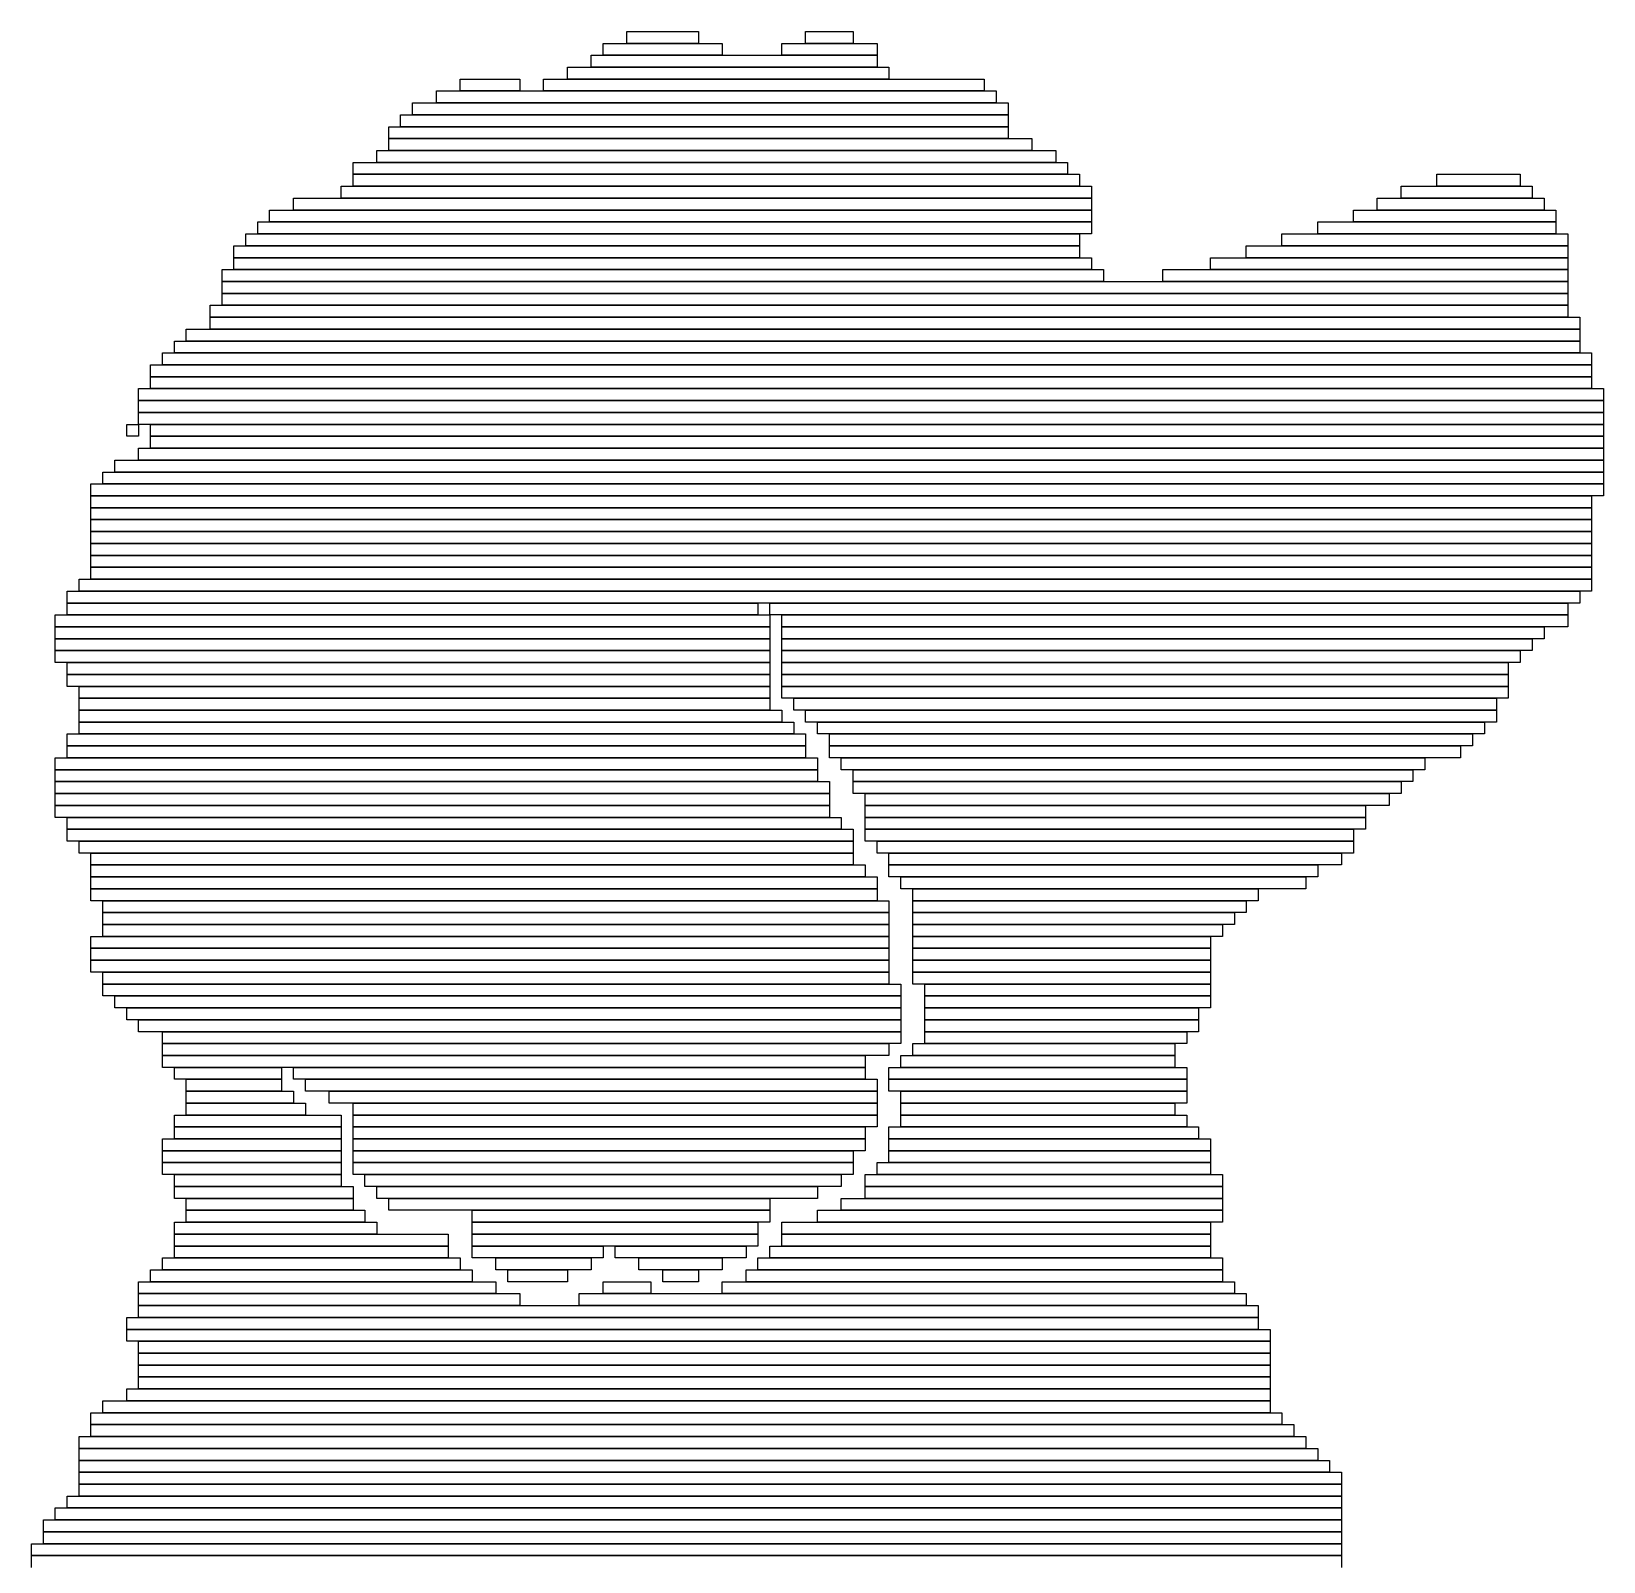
# Model space of a CAD drawing. Extents: x 417 to 587, y 336 to 686.
# Drawn here: x 455 to 587, y 557.5 to 686 of the extents above; entities that cross this region are included whole.
import ezdxf

# ---------------------------------------------------------------- set-up
doc = ezdxf.new("R2010")
doc.units = 0

msp = doc.modelspace()

# ---------------------------------------------------------------- linework, layer by layer
for p, q in [((505, 686), (511, 686)), ((505, 685), (505, 686)), ((511, 686), (511, 685)), ((520, 686), (524, 686)), ((520, 685), (520, 686)), ((524, 686), (524, 685)), ((502, 684), (526, 684)), ((502, 683), (502, 684)), ((503, 685), (513, 685)), ((503, 684), (503, 685)), ((513, 684), (503, 684)), ((511, 685), (505, 685)), ((513, 685), (513, 684)), ((518, 685), (526, 685)), ((518, 684), (518, 685)), ((526, 684), (518, 684)), ((524, 685), (520, 685)), ((526, 685), (526, 684)), ((526, 684), (526, 683)), ((500, 683), (527, 683)), ((500, 682), (500, 683)), ((526, 683), (502, 683)), ((527, 683), (527, 682)), ((491, 682), (496, 682)), ((491, 681), (491, 682)), ((496, 682), (496, 681)), ((498, 682), (535, 682)), ((498, 681), (498, 682)), ((527, 682), (500, 682)), ((535, 682), (535, 681)), ((487, 680), (537, 680)), ((487, 679), (487, 680)), ((489, 681), (536, 681)), ((489, 680), (489, 681)), ((536, 680), (489, 680)), ((496, 681), (491, 681)), ((535, 681), (498, 681)), ((536, 681), (536, 680)), ((537, 680), (537, 679)), ((486, 679), (537, 679)), ((486, 678), (486, 679)), ((537, 679), (487, 679)), ((537, 679), (537, 678)), ((485, 678), (537, 678)), ((485, 677), (485, 678)), ((537, 678), (486, 678)), ((537, 678), (537, 677)), ((484, 676), (541, 676)), ((484, 675), (484, 676)), ((537, 677), (485, 677)), ((485, 677), (539, 677)), ((485, 676), (485, 677)), ((539, 676), (485, 676)), ((539, 677), (539, 676)), ((541, 676), (541, 675)), ((482, 675), (542, 675)), ((482, 674), (482, 675)), ((541, 675), (484, 675)), ((542, 675), (542, 674)), ((542, 674), (482, 674)), ((482, 674), (543, 674)), ((482, 673), (482, 674)), ((543, 674), (543, 673)), ((573, 674), (580, 674)), ((573, 673), (573, 674)), ((580, 674), (580, 673)), ((477, 672), (544, 672)), ((477, 671), (477, 672)), ((481, 673), (544, 673)), ((481, 672), (481, 673)), ((544, 672), (481, 672)), ((543, 673), (482, 673)), ((544, 673), (544, 672)), ((544, 672), (544, 671)), ((568, 672), (582, 672)), ((568, 671), (568, 672)), ((570, 673), (581, 673)), ((570, 672), (570, 673)), ((581, 672), (570, 672)), ((580, 673), (573, 673)), ((581, 673), (581, 672)), ((582, 672), (582, 671)), ((475, 671), (544, 671)), ((475, 670), (475, 671)), ((544, 671), (477, 671)), ((544, 671), (544, 670)), ((566, 671), (583, 671)), ((566, 670), (566, 671)), ((582, 671), (568, 671)), ((583, 671), (583, 670)), ((474, 670), (544, 670)), ((474, 669), (474, 670)), ((544, 670), (475, 670)), ((544, 670), (544, 669)), ((563, 670), (583, 670)), ((563, 669), (563, 670)), ((583, 670), (566, 670)), ((583, 670), (583, 669)), ((472, 668), (543, 668)), ((472, 667), (472, 668)), ((473, 669), (543, 669)), ((473, 668), (473, 669)), ((543, 668), (473, 668)), ((544, 669), (474, 669)), ((543, 669), (543, 668)), ((543, 668), (543, 667)), ((557, 668), (584, 668)), ((557, 667), (557, 668)), ((560, 669), (584, 669)), ((560, 668), (560, 669)), ((584, 668), (560, 668)), ((583, 669), (563, 669)), ((584, 669), (584, 668)), ((584, 668), (584, 667)), ((543, 667), (472, 667)), ((472, 667), (544, 667)), ((472, 666), (472, 667)), ((544, 667), (544, 666)), ((554, 667), (584, 667)), ((554, 666), (554, 667)), ((584, 667), (557, 667)), ((584, 667), (584, 666)), ((471, 666), (545, 666)), ((471, 665), (471, 666)), ((544, 666), (472, 666)), ((545, 666), (545, 665)), ((550, 666), (584, 666)), ((550, 665), (550, 666)), ((584, 666), (554, 666)), ((584, 666), (584, 665)), ((545, 665), (471, 665)), ((471, 665), (584, 665)), ((471, 664), (471, 665)), ((584, 664), (471, 664)), ((471, 664), (584, 664)), ((471, 663), (471, 664)), ((584, 665), (550, 665)), ((584, 665), (584, 664)), ((584, 664), (584, 663)), ((470, 663), (584, 663)), ((470, 662), (470, 663)), ((584, 663), (471, 663)), ((584, 663), (584, 662)), ((584, 662), (470, 662)), ((470, 662), (585, 662)), ((470, 661), (470, 662)), ((585, 662), (585, 661)), ((467, 660), (585, 660)), ((467, 659), (467, 660)), ((468, 661), (585, 661)), ((468, 660), (468, 661)), ((585, 660), (468, 660)), ((585, 661), (470, 661)), ((585, 661), (585, 660)), ((585, 660), (585, 659)), ((466, 659), (586, 659)), ((466, 658), (466, 659)), ((585, 659), (467, 659)), ((586, 659), (586, 658)), ((465, 658), (586, 658)), ((465, 657), (465, 658)), ((586, 658), (466, 658)), ((586, 658), (586, 657)), ((586, 657), (465, 657)), ((465, 657), (586, 657)), ((465, 656), (465, 657)), ((586, 657), (586, 656)), ((464, 656), (587, 656)), ((464, 655), (464, 656)), ((587, 655), (464, 655)), ((464, 655), (587, 655)), ((464, 654), (464, 655)), ((586, 656), (465, 656)), ((587, 656), (587, 655)), ((587, 655), (587, 654)), ((587, 654), (464, 654)), ((464, 654), (587, 654)), ((464, 653), (464, 654)), ((587, 654), (587, 653)), ((463, 653), (464, 653)), ((463, 652), (463, 653)), ((587, 653), (464, 653)), ((464, 653), (464, 652)), ((465, 653), (587, 653)), ((465, 652), (465, 653)), ((587, 653), (587, 652)), ((464, 652), (463, 652)), ((464, 651), (587, 651)), ((464, 650), (464, 651)), ((587, 652), (465, 652)), ((465, 652), (587, 652)), ((465, 651), (465, 652)), ((587, 651), (465, 651)), ((587, 652), (587, 651)), ((587, 651), (587, 650)), ((462, 650), (587, 650)), ((462, 649), (462, 650)), ((587, 650), (464, 650)), ((587, 650), (587, 649)), ((461, 649), (587, 649)), ((461, 648), (461, 649)), ((587, 649), (462, 649)), ((587, 649), (587, 648)), ((460, 648), (587, 648)), ((460, 647), (460, 648)), ((587, 647), (460, 647)), ((460, 647), (586, 647)), ((460, 646), (460, 647)), ((587, 648), (461, 648)), ((586, 647), (586, 646)), ((587, 648), (587, 647)), ((586, 646), (460, 646)), ((460, 646), (586, 646)), ((460, 645), (460, 646)), ((586, 646), (586, 645)), ((586, 645), (460, 645)), ((460, 645), (586, 645)), ((460, 644), (460, 645)), ((586, 645), (586, 644)), ((586, 644), (460, 644)), ((460, 644), (586, 644)), ((460, 643), (460, 644)), ((586, 643), (460, 643)), ((460, 643), (586, 643)), ((460, 642), (460, 643)), ((586, 644), (586, 643)), ((586, 643), (586, 642)), ((586, 642), (460, 642)), ((460, 642), (586, 642)), ((460, 641), (460, 642)), ((586, 642), (586, 641)), ((586, 641), (460, 641)), ((460, 641), (586, 641)), ((460, 640), (460, 641)), ((586, 641), (586, 640)), ((458, 639), (585, 639)), ((458, 638), (458, 639)), ((459, 640), (586, 640)), ((459, 639), (459, 640)), ((586, 639), (459, 639)), ((586, 640), (460, 640)), ((585, 639), (585, 638)), ((586, 640), (586, 639)), ((585, 638), (458, 638)), ((458, 638), (516, 638)), ((458, 637), (458, 638)), ((516, 638), (516, 637)), ((517, 638), (584, 638)), ((517, 637), (517, 638)), ((584, 638), (584, 637)), ((457, 637), (517, 637)), ((457, 636), (457, 637)), ((516, 637), (458, 637)), ((584, 637), (517, 637)), ((517, 637), (517, 636)), ((518, 637), (584, 637)), ((518, 636), (518, 637)), ((584, 637), (584, 636)), ((517, 636), (457, 636)), ((457, 636), (517, 636)), ((457, 635), (457, 636)), ((517, 635), (457, 635)), ((457, 635), (517, 635)), ((457, 634), (457, 635)), ((517, 636), (517, 635)), ((517, 635), (517, 634)), ((584, 636), (518, 636)), ((518, 636), (582, 636)), ((518, 635), (518, 636)), ((582, 635), (518, 635)), ((518, 635), (581, 635)), ((518, 634), (518, 635)), ((581, 635), (581, 634)), ((582, 636), (582, 635)), ((517, 634), (457, 634)), ((457, 634), (517, 634)), ((457, 633), (457, 634)), ((517, 634), (517, 633)), ((581, 634), (518, 634)), ((518, 634), (580, 634)), ((518, 633), (518, 634)), ((580, 634), (580, 633)), ((517, 633), (457, 633)), ((458, 633), (517, 633)), ((458, 632), (458, 633)), ((517, 633), (517, 632)), ((580, 633), (518, 633)), ((518, 633), (579, 633)), ((518, 632), (518, 633)), ((579, 633), (579, 632)), ((517, 632), (458, 632)), ((458, 632), (517, 632)), ((458, 631), (458, 632)), ((517, 631), (458, 631)), ((459, 631), (517, 631)), ((459, 630), (459, 631)), ((517, 632), (517, 631)), ((517, 631), (517, 630)), ((579, 632), (518, 632)), ((518, 632), (579, 632)), ((518, 631), (518, 632)), ((579, 631), (518, 631)), ((518, 631), (579, 631)), ((518, 630), (518, 631)), ((579, 632), (579, 631)), ((579, 631), (579, 630)), ((517, 630), (459, 630)), ((459, 630), (517, 630)), ((459, 629), (459, 630)), ((517, 630), (517, 629)), ((579, 630), (518, 630)), ((519, 630), (578, 630)), ((519, 629), (519, 630)), ((578, 630), (578, 629)), ((517, 629), (459, 629)), ((459, 629), (518, 629)), ((459, 628), (459, 629)), ((518, 629), (518, 628)), ((578, 629), (519, 629)), ((520, 629), (578, 629)), ((520, 628), (520, 629)), ((578, 629), (578, 628)), ((458, 627), (520, 627)), ((458, 626), (458, 627)), ((518, 628), (459, 628)), ((459, 628), (519, 628)), ((459, 627), (459, 628)), ((519, 627), (459, 627)), ((519, 628), (519, 627)), ((578, 628), (520, 628)), ((520, 627), (520, 626)), ((521, 628), (577, 628)), ((521, 627), (521, 628)), ((577, 627), (521, 627)), ((522, 627), (576, 627)), ((522, 626), (522, 627)), ((576, 627), (576, 626)), ((577, 628), (577, 627)), ((520, 626), (458, 626)), ((458, 626), (520, 626)), ((458, 625), (458, 626)), ((520, 626), (520, 625)), ((576, 626), (522, 626)), ((522, 626), (575, 626)), ((522, 625), (522, 626)), ((575, 626), (575, 625)), ((457, 625), (521, 625)), ((457, 624), (457, 625)), ((520, 625), (458, 625)), ((521, 625), (521, 624)), ((575, 625), (522, 625)), ((523, 625), (572, 625)), ((523, 624), (523, 625)), ((572, 625), (572, 624)), ((521, 624), (457, 624)), ((457, 624), (521, 624)), ((457, 623), (457, 624)), ((521, 624), (521, 623)), ((572, 624), (523, 624)), ((524, 624), (571, 624)), ((524, 623), (524, 624)), ((571, 624), (571, 623)), ((521, 623), (457, 623)), ((457, 623), (522, 623)), ((457, 622), (457, 623)), ((522, 622), (457, 622)), ((457, 622), (522, 622)), ((457, 621), (457, 622)), ((522, 623), (522, 622)), ((522, 622), (522, 621)), ((571, 623), (524, 623)), ((524, 623), (570, 623)), ((524, 622), (524, 623)), ((570, 622), (524, 622)), ((525, 622), (569, 622)), ((525, 621), (525, 622)), ((569, 622), (569, 621)), ((570, 623), (570, 622)), ((522, 621), (457, 621)), ((457, 621), (522, 621)), ((457, 620), (457, 621)), ((522, 621), (522, 620)), ((569, 621), (525, 621)), ((525, 621), (567, 621)), ((525, 620), (525, 621)), ((567, 621), (567, 620)), ((522, 620), (457, 620)), ((458, 620), (523, 620)), ((458, 619), (458, 620)), ((523, 620), (523, 619)), ((567, 620), (525, 620)), ((525, 620), (567, 620)), ((525, 619), (525, 620)), ((567, 620), (567, 619)), ((523, 619), (458, 619)), ((458, 619), (524, 619)), ((458, 618), (458, 619)), ((524, 618), (458, 618)), ((459, 618), (524, 618)), ((459, 617), (459, 618)), ((524, 619), (524, 618)), ((524, 618), (524, 617)), ((567, 619), (525, 619)), ((525, 619), (566, 619)), ((525, 618), (525, 619)), ((566, 618), (525, 618)), ((526, 618), (566, 618)), ((526, 617), (526, 618)), ((566, 619), (566, 618)), ((566, 618), (566, 617)), ((524, 617), (459, 617)), ((460, 617), (524, 617)), ((460, 616), (460, 617)), ((524, 617), (524, 616)), ((566, 617), (526, 617)), ((527, 617), (565, 617)), ((527, 616), (527, 617)), ((565, 617), (565, 616)), ((524, 616), (460, 616)), ((460, 616), (525, 616)), ((460, 615), (460, 616)), ((525, 616), (525, 615)), ((565, 616), (527, 616)), ((527, 616), (563, 616)), ((527, 615), (527, 616)), ((563, 616), (563, 615)), ((525, 615), (460, 615)), ((460, 615), (526, 615)), ((460, 614), (460, 615)), ((526, 614), (460, 614)), ((460, 614), (526, 614)), ((460, 613), (460, 614)), ((526, 615), (526, 614)), ((526, 614), (526, 613)), ((563, 615), (527, 615)), ((528, 615), (562, 615)), ((528, 614), (528, 615)), ((562, 614), (528, 614)), ((529, 614), (558, 614)), ((529, 613), (529, 614)), ((558, 614), (558, 613)), ((562, 615), (562, 614)), ((526, 613), (460, 613)), ((461, 613), (527, 613)), ((461, 612), (461, 613)), ((527, 613), (527, 612)), ((558, 613), (529, 613)), ((529, 613), (557, 613)), ((529, 612), (529, 613)), ((557, 613), (557, 612)), ((527, 612), (461, 612)), ((461, 612), (527, 612)), ((461, 611), (461, 612)), ((527, 612), (527, 611)), ((557, 612), (529, 612)), ((529, 612), (556, 612)), ((529, 611), (529, 612)), ((556, 612), (556, 611)), ((460, 610), (527, 610)), ((460, 609), (460, 610)), ((527, 611), (461, 611)), ((461, 611), (527, 611)), ((461, 610), (461, 611)), ((527, 610), (461, 610)), ((527, 611), (527, 610)), ((527, 610), (527, 609)), ((556, 611), (529, 611)), ((529, 611), (555, 611)), ((529, 610), (529, 611)), ((555, 610), (529, 610)), ((529, 610), (554, 610)), ((529, 609), (529, 610)), ((554, 610), (554, 609)), ((555, 611), (555, 610)), ((527, 609), (460, 609)), ((460, 609), (527, 609)), ((460, 608), (460, 609)), ((527, 609), (527, 608)), ((554, 609), (529, 609)), ((529, 609), (554, 609)), ((529, 608), (529, 609)), ((554, 609), (554, 608)), ((527, 608), (460, 608)), ((460, 608), (527, 608)), ((460, 607), (460, 608)), ((527, 608), (527, 607)), ((554, 608), (529, 608)), ((529, 608), (554, 608)), ((529, 607), (529, 608)), ((554, 608), (554, 607)), ((527, 607), (460, 607)), ((461, 607), (527, 607)), ((461, 606), (461, 607)), ((527, 606), (461, 606)), ((461, 606), (528, 606)), ((461, 605), (461, 606)), ((527, 607), (527, 606)), ((528, 606), (528, 605)), ((554, 607), (529, 607)), ((529, 607), (554, 607)), ((529, 606), (529, 607)), ((554, 606), (529, 606)), ((530, 606), (554, 606)), ((530, 605), (530, 606)), ((554, 607), (554, 606)), ((554, 606), (554, 605)), ((528, 605), (461, 605)), ((462, 605), (528, 605)), ((462, 604), (462, 605)), ((528, 605), (528, 604)), ((554, 605), (530, 605)), ((530, 605), (554, 605)), ((530, 604), (530, 605)), ((554, 605), (554, 604)), ((528, 604), (462, 604)), ((463, 604), (528, 604)), ((463, 603), (463, 604)), ((528, 604), (528, 603)), ((554, 604), (530, 604)), ((530, 604), (553, 604)), ((530, 603), (530, 604)), ((553, 604), (553, 603)), ((528, 603), (463, 603)), ((464, 603), (528, 603)), ((464, 602), (464, 603)), ((528, 602), (464, 602)), ((466, 602), (528, 602)), ((466, 601), (466, 602)), ((528, 603), (528, 602)), ((528, 602), (528, 601)), ((553, 603), (530, 603)), ((530, 603), (553, 603)), ((530, 602), (530, 603)), ((553, 602), (530, 602)), ((530, 602), (552, 602)), ((530, 601), (530, 602)), ((552, 602), (552, 601)), ((553, 603), (553, 602)), ((528, 601), (466, 601)), ((466, 601), (527, 601)), ((466, 600), (466, 601)), ((527, 601), (527, 600)), ((529, 601), (551, 601)), ((529, 600), (529, 601)), ((552, 601), (530, 601)), ((551, 601), (551, 600)), ((527, 600), (466, 600)), ((466, 600), (525, 600)), ((466, 599), (466, 600)), ((525, 600), (525, 599)), ((528, 600), (551, 600)), ((528, 599), (528, 600)), ((551, 600), (529, 600)), ((551, 600), (551, 599)), ((525, 599), (466, 599)), ((467, 599), (476, 599)), ((467, 598), (467, 599)), ((476, 598), (467, 598)), ((468, 598), (476, 598)), ((468, 597), (468, 598)), ((476, 599), (476, 598)), ((476, 598), (476, 597)), ((477, 599), (525, 599)), ((477, 598), (477, 599)), ((525, 598), (477, 598)), ((478, 598), (526, 598)), ((478, 597), (478, 598)), ((525, 599), (525, 598)), ((526, 598), (526, 597)), ((527, 599), (552, 599)), ((527, 598), (527, 599)), ((552, 598), (527, 598)), ((527, 598), (552, 598)), ((527, 597), (527, 598)), ((551, 599), (528, 599)), ((552, 599), (552, 598)), ((552, 598), (552, 597)), ((476, 597), (468, 597)), ((468, 597), (477, 597)), ((468, 596), (468, 597)), ((477, 597), (477, 596)), ((526, 597), (478, 597)), ((480, 597), (526, 597)), ((480, 596), (480, 597)), ((526, 597), (526, 596)), ((552, 597), (527, 597)), ((528, 597), (552, 597)), ((528, 596), (528, 597)), ((552, 597), (552, 596)), ((477, 596), (468, 596)), ((468, 596), (478, 596)), ((468, 595), (468, 596)), ((478, 596), (478, 595)), ((526, 596), (480, 596)), ((482, 596), (526, 596)), ((482, 595), (482, 596)), ((526, 596), (526, 595)), ((552, 596), (528, 596)), ((528, 596), (551, 596)), ((528, 595), (528, 596)), ((551, 596), (551, 595)), ((467, 595), (481, 595)), ((467, 594), (467, 595)), ((481, 594), (467, 594)), ((467, 594), (481, 594)), ((467, 593), (467, 594)), ((478, 595), (468, 595)), ((481, 595), (481, 594)), ((481, 594), (481, 593)), ((526, 595), (482, 595)), ((482, 595), (526, 595)), ((482, 594), (482, 595)), ((526, 594), (482, 594)), ((482, 594), (525, 594)), ((482, 593), (482, 594)), ((525, 594), (525, 593)), ((526, 595), (526, 594)), ((527, 594), (553, 594)), ((527, 593), (527, 594)), ((551, 595), (528, 595)), ((528, 595), (552, 595)), ((528, 594), (528, 595)), ((552, 594), (528, 594)), ((552, 595), (552, 594)), ((553, 594), (553, 593)), ((466, 593), (481, 593)), ((466, 592), (466, 593)), ((481, 593), (467, 593)), ((481, 593), (481, 592)), ((525, 593), (482, 593)), ((482, 593), (525, 593)), ((482, 592), (482, 593)), ((525, 593), (525, 592)), ((553, 593), (527, 593)), ((527, 593), (554, 593)), ((527, 592), (527, 593)), ((554, 593), (554, 592)), ((481, 592), (466, 592)), ((466, 592), (481, 592)), ((466, 591), (466, 592)), ((481, 592), (481, 591)), ((525, 592), (482, 592)), ((482, 592), (524, 592)), ((482, 591), (482, 592)), ((524, 592), (524, 591)), ((554, 592), (527, 592)), ((527, 592), (554, 592)), ((527, 591), (527, 592)), ((554, 592), (554, 591)), ((481, 591), (466, 591)), ((466, 591), (481, 591)), ((466, 590), (466, 591)), ((481, 591), (481, 590)), ((524, 591), (482, 591)), ((482, 591), (524, 591)), ((482, 590), (482, 591)), ((524, 591), (524, 590)), ((526, 591), (554, 591)), ((526, 590), (526, 591)), ((554, 591), (527, 591)), ((554, 591), (554, 590)), ((481, 590), (466, 590)), ((467, 590), (481, 590)), ((467, 589), (467, 590)), ((481, 589), (467, 589)), ((467, 589), (482, 589)), ((467, 588), (467, 589)), ((481, 590), (481, 589)), ((524, 590), (482, 590)), ((482, 589), (482, 588)), ((483, 590), (523, 590)), ((483, 589), (483, 590)), ((523, 589), (483, 589)), ((484, 589), (521, 589)), ((484, 588), (484, 589)), ((521, 589), (521, 588)), ((523, 590), (523, 589)), ((525, 590), (555, 590)), ((525, 589), (525, 590)), ((555, 589), (525, 589)), ((525, 589), (555, 589)), ((525, 588), (525, 589)), ((554, 590), (526, 590)), ((555, 590), (555, 589)), ((555, 589), (555, 588)), ((482, 588), (467, 588)), ((468, 588), (482, 588)), ((468, 587), (468, 588)), ((482, 588), (482, 587)), ((521, 588), (484, 588)), ((485, 588), (517, 588)), ((485, 587), (485, 588)), ((517, 588), (517, 587)), ((523, 588), (555, 588)), ((523, 587), (523, 588)), ((555, 588), (525, 588)), ((555, 588), (555, 587)), ((482, 587), (468, 587)), ((468, 587), (483, 587)), ((468, 586), (468, 587)), ((483, 587), (483, 586)), ((517, 587), (485, 587)), ((492, 587), (517, 587)), ((492, 586), (492, 587)), ((517, 587), (517, 586)), ((521, 587), (555, 587)), ((521, 586), (521, 587)), ((555, 587), (523, 587)), ((555, 587), (555, 586)), ((467, 586), (484, 586)), ((467, 585), (467, 586)), ((484, 585), (467, 585)), ((467, 585), (490, 585)), ((467, 584), (467, 585)), ((483, 586), (468, 586)), ((484, 586), (484, 585)), ((490, 585), (490, 584)), ((517, 586), (492, 586)), ((492, 586), (516, 586)), ((492, 585), (492, 586)), ((516, 585), (492, 585)), ((492, 585), (516, 585)), ((492, 584), (492, 585)), ((516, 586), (516, 585)), ((516, 585), (516, 584)), ((518, 586), (554, 586)), ((518, 585), (518, 586)), ((554, 585), (518, 585)), ((518, 585), (554, 585)), ((518, 584), (518, 585)), ((555, 586), (521, 586)), ((554, 586), (554, 585)), ((554, 585), (554, 584)), ((490, 584), (467, 584)), ((467, 584), (490, 584)), ((467, 583), (467, 584)), ((490, 584), (490, 583)), ((516, 584), (492, 584)), ((492, 584), (503, 584)), ((492, 583), (492, 584)), ((503, 584), (503, 583)), ((504, 584), (515, 584)), ((504, 583), (504, 584)), ((515, 584), (515, 583)), ((517, 584), (554, 584)), ((517, 583), (517, 584)), ((554, 584), (518, 584)), ((554, 584), (554, 583)), ((466, 583), (491, 583)), ((466, 582), (466, 583)), ((490, 583), (467, 583)), ((491, 583), (491, 582)), ((503, 583), (492, 583)), ((494, 583), (502, 583)), ((494, 582), (494, 583)), ((502, 583), (502, 582)), ((515, 583), (504, 583)), ((506, 583), (513, 583)), ((506, 582), (506, 583)), ((513, 583), (513, 582)), ((516, 583), (555, 583)), ((516, 582), (516, 583)), ((554, 583), (517, 583)), ((555, 583), (555, 582)), ((464, 581), (494, 581)), ((464, 580), (464, 581)), ((465, 582), (492, 582)), ((465, 581), (465, 582)), ((492, 581), (465, 581)), ((491, 582), (466, 582)), ((492, 582), (492, 581)), ((502, 582), (494, 582)), ((494, 581), (494, 580)), ((495, 582), (500, 582)), ((495, 581), (495, 582)), ((500, 581), (495, 581)), ((500, 582), (500, 581)), ((503, 581), (507, 581)), ((503, 580), (503, 581)), ((513, 582), (506, 582)), ((507, 581), (507, 580)), ((508, 582), (511, 582)), ((508, 581), (508, 582)), ((511, 581), (508, 581)), ((511, 582), (511, 581)), ((513, 581), (556, 581)), ((513, 580), (513, 581)), ((515, 582), (555, 582)), ((515, 581), (515, 582)), ((555, 581), (515, 581)), ((555, 582), (516, 582)), ((555, 582), (555, 581)), ((556, 581), (556, 580)), ((494, 580), (464, 580)), ((464, 580), (496, 580)), ((464, 579), (464, 580)), ((496, 580), (496, 579)), ((501, 580), (557, 580)), ((501, 579), (501, 580)), ((507, 580), (503, 580)), ((556, 580), (513, 580)), ((557, 580), (557, 579)), ((496, 579), (464, 579)), ((464, 579), (558, 579)), ((464, 578), (464, 579)), ((557, 579), (501, 579)), ((558, 579), (558, 578)), ((463, 578), (558, 578)), ((463, 577), (463, 578)), ((558, 577), (463, 577)), ((463, 577), (559, 577)), ((463, 576), (463, 577)), ((558, 578), (464, 578)), ((558, 578), (558, 577)), ((559, 577), (559, 576)), ((559, 576), (463, 576)), ((464, 576), (559, 576)), ((464, 575), (464, 576)), ((559, 576), (559, 575)), ((559, 575), (464, 575)), ((464, 575), (559, 575)), ((464, 574), (464, 575)), ((559, 575), (559, 574)), ((559, 574), (464, 574)), ((464, 574), (559, 574)), ((464, 573), (464, 574)), ((559, 573), (464, 573)), ((464, 573), (559, 573)), ((464, 572), (464, 573)), ((559, 574), (559, 573)), ((559, 573), (559, 572)), ((463, 572), (559, 572)), ((463, 571), (463, 572)), ((559, 572), (464, 572)), ((559, 572), (559, 571)), ((461, 571), (559, 571)), ((461, 570), (461, 571)), ((559, 571), (463, 571)), ((559, 571), (559, 570)), ((460, 570), (560, 570)), ((460, 569), (460, 570)), ((560, 569), (460, 569)), ((460, 569), (561, 569)), ((460, 568), (460, 569)), ((559, 570), (461, 570)), ((560, 570), (560, 569)), ((561, 569), (561, 568)), ((459, 568), (562, 568)), ((459, 567), (459, 568)), ((561, 568), (460, 568)), ((562, 568), (562, 567)), ((562, 567), (459, 567)), ((459, 567), (563, 567)), ((459, 566), (459, 567)), ((563, 567), (563, 566)), ((563, 566), (459, 566)), ((459, 566), (564, 566)), ((459, 565), (459, 566)), ((564, 565), (459, 565)), ((459, 565), (565, 565)), ((459, 564), (459, 565)), ((564, 566), (564, 565)), ((565, 565), (565, 564)), ((565, 564), (459, 564)), ((459, 564), (565, 564)), ((459, 563), (459, 564)), ((565, 564), (565, 563)), ((458, 563), (565, 563)), ((458, 562), (458, 563)), ((565, 563), (459, 563)), ((565, 563), (565, 562)), ((456, 561), (565, 561)), ((456, 560), (456, 561)), ((457, 562), (565, 562)), ((457, 561), (457, 562)), ((565, 561), (457, 561)), ((565, 562), (458, 562)), ((565, 562), (565, 561)), ((565, 561), (565, 560)), ((565, 560), (456, 560)), ((456, 560), (565, 560)), ((456, 559), (456, 560)), ((565, 560), (565, 559)), ((455, 559), (565, 559)), ((455, 558), (455, 559)), ((565, 559), (456, 559)), ((565, 559), (565, 558)), ((565, 558), (455, 558)), ((455, 558), (565, 558)), ((455, 557), (455, 558)), ((565, 558), (565, 557))]:
    msp.add_line(p, q)

doc.saveas('drawing.dxf')
